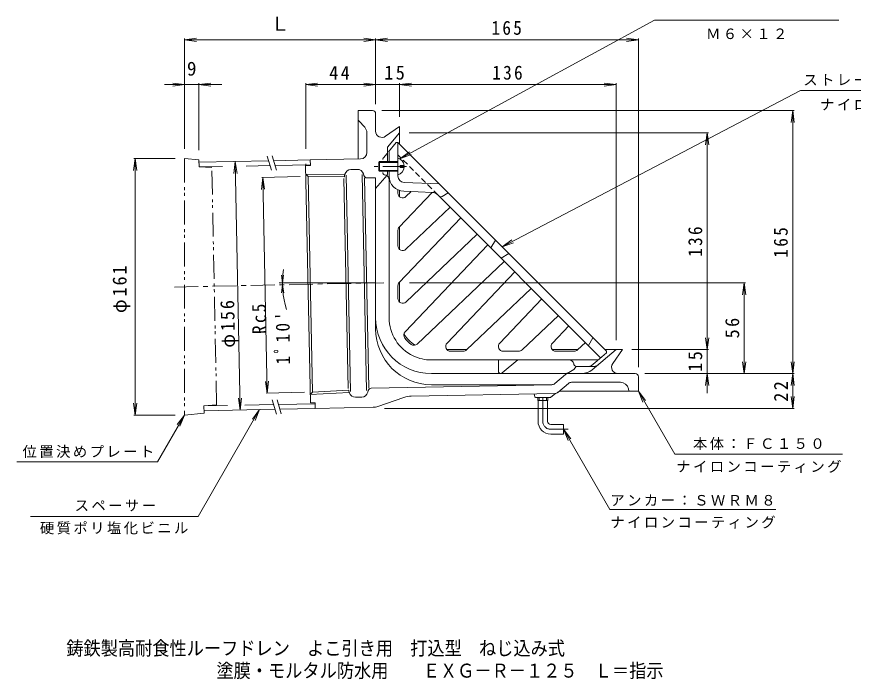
# Model space of a CAD drawing. Units: millimetres, scale not verified. Extents: x -283 to 515, y -412 to 369.
# Drawn here: x -283 to 242, y -412 to 4 of the extents above; entities that cross this region are included whole.
import ezdxf
from ezdxf.enums import TextEntityAlignment as Align

# ---------------------------------------------------------------- set-up
doc = ezdxf.new("R2010")
doc.units = ezdxf.units.MM
doc.header["$LTSCALE"] = 3
for name, pattern in [('CHAIN1', [8, 5, -1, 1, -1]), ('DASHED1', [1.8, 1.2, -0.6]), ('DOUBLE_CHAIN1', [8.8, 5, -1, 0.6, -0.6, 0.6, -1])]:
    doc.linetypes.add(name, pattern=pattern)
for name, color, linetype, lineweight in [('0-0', 3, 'Continuous', 9), ('0-2', 6, 'Continuous', 5), ('0-3', 4, 'Continuous', 9), ('0-4', 7, 'Continuous', 9), ('0-5', 7, 'Continuous', 9)]:
    doc.layers.add(name, color=color, linetype=linetype, lineweight=lineweight)
doc.layers.add('F-4', color=2, linetype='Continuous')
doc.styles.add('ＭＳ ゴシック', font='')
doc.styles.get('ＭＳ ゴシック').set_extended_font_data('MS Gothic')

msp = doc.modelspace()

# ---------------------------------------------------------------- linework, layer by layer
at = {"layer": '0-0', "color": 7}
for p, q in [((-101.941, -38.8), (-94.505, -37.821)), ((-101.941, -37.9), (-101.941, -79.084)), ((-101.941, -38.8), (-58.048, -38.8)), ((-101.941, -38.8), (-94.505, -39.779)), ((-58.048, -38.8), (-65.484, -37.821)), ((-58.048, -38.8), (-65.484, -39.779)), ((-58.048, -37.9), (-58.048, -51.127)), ((-58.048, -38.8), (-43.048, -38.8)), ((-43.048, -38.8), (-35.613, -37.821)), ((-43.048, -37.9), (-43.048, -59.127)), ((-43.048, -38.8), (92.952, -38.8)), ((-43.048, -38.8), (-35.613, -39.779)), ((92.952, -38.8), (85.516, -37.821)), ((92.952, -38.8), (85.516, -39.779)), ((92.952, -37.9), (92.952, -199.127)), ((-101.941, -88.554), (-101.941, -88.919))]:
    msp.add_line(p, q, dxfattribs=at)
at = {"layer": '0-0'}
for p, q in [((-60.048, -55.127), (-69.048, -55.127)), ((-69.048, -85.463), (-69.048, -55.127)), ((-58.048, -67.946), (-58.048, -57.127)), ((-68.645, -61.559), (-64.892, -65.584)), ((-51.754, -71.222), (-43.048, -65.127)), ((-43.048, -76.127), (-43.048, -65.127)), ((-63.548, -81.432), (-63.548, -68.994)), ((-50.548, -78.065), (-43.048, -69.127)), ((-50.548, -87.127), (-50.548, -78.065)), ((-67.467, -85.431), (-99.12, -86.075)), ((-99.12, -86.075), (-99.049, -89.575)), ((-102.048, -89.636), (-99.049, -89.575)), ((-69.654, -91.977), (-73.543, -92.056)), ((-50.548, -94.581), (-50.548, -93.127)), ((-101.941, -94.919), (-77.368, -95.187)), ((-100.432, -96.414), (-77.832, -96.66)), ((-75.298, -229.621), (-77.986, -97.647)), ((-77.598, -96.103), (-77.342, -95.081)), ((-73.763, -231.321), (-76.526, -95.638)), ((-63.771, -230.824), (-66.534, -95.156)), ((-65.42, -95.917), (-65.736, -94.845)), ((-62.301, -229.355), (-64.988, -97.383)), ((-50.899, -95.545), (-58.048, -104.065)), ((-43.048, -109.148), (-43.048, -105.291)), ((-43.048, -142.223), (-43.048, -127.995)), ((-43.048, -175.298), (-43.048, -162.849)), ((-58.048, -163.255), (-118.715, -163.255)), ((-0.772, -205.127), (-13.22, -205.127)), ((52.93, -205.127), (68.936, -205.127)), ((77.863, -217.787), (92.952, -205.127)), ((85.951, -205.127), (96.952, -205.127)), ((90.856, -213.832), (96.952, -205.127)), ((19.075, -218.627), (19.075, -211.627)), ((21.494, -219.776), (31.205, -211.627)), ((104.952, -220.127), (-23.048, -220.127)), ((79.346, -215.627), (67.952, -215.627)), ((54.421, -226.446), (61.115, -220.828)), ((95.779, -225.627), (65.045, -225.627)), ((106.952, -222.127), (106.952, -231.127)), ((-97.675, -231.766), (-75.104, -230.6)), ((-74.55, -232.158), (-74.848, -231.147)), ((-62.673, -230.839), (-62.945, -231.921)), ((-60.772, -229.326), (52.55, -227.147)), ((52.517, -227.127), (-23.048, -227.127)), ((56.448, -231.925), (63.117, -226.328)), ((57.91, -231.127), (106.952, -231.127)), ((100.698, -229.732), (100.952, -231.127)), ((-99.122, -233.321), (-74.581, -232.053)), ((-66.743, -234.947), (-70.632, -235.026)), ((-56.566, -240.761), (-40.28, -235.158)), ((54.598, -232.609), (-35.689, -234.345)), ((41.868, -234.73), (41.475, -232.861)), ((51.77, -235.127), (42.357, -235.127)), ((43.776, -237.127), (43.776, -235.127)), ((44.592, -237.127), (44.592, -235.127)), ((49.311, -237.127), (49.311, -235.127)), ((50.126, -237.127), (50.126, -235.127)), ((52.091, -235.01), (54.993, -232.575)), ((-59.616, -241.303), (-95.944, -242.043)), ((43.776, -237.127), (50.126, -237.127)), ((43.951, -250.127), (43.951, -237.127)), ((49.951, -250.127), (49.951, -237.127)), ((51.951, -252.126), (59.951, -252.126)), ((59.951, -252.126), (59.951, -258.127)), ((51.951, -258.127), (59.951, -258.127))]:
    msp.add_line(p, q, dxfattribs=at)
at = {"layer": '0-0', "linetype": 'CHAIN1'}
for p, q in [((-184.399, -165.828), (-52.865, -163.149)), ((46.952, -250.127), (46.952, -235.127)), ((51.952, -255.127), (62.951, -255.127))]:
    msp.add_line(p, q, dxfattribs=at)
at = {"layer": '0-0'}
for points in [[(-102.048, -89.636), (-99.015, -238.605), (-96.015, -238.544), (-95.944, -242.043)], [(-101.941, -94.919), (-100.432, -96.414), (-97.675, -231.766), (-99.122, -233.321)], [(-63.461, -97.352), (-58.048, -97.241), (-58.048, -192.127)]]:
    msp.add_lwpolyline(points, dxfattribs=at)
for centre, radius, start, end in [((-60.048, -57.127), 2, 0, 90), ((-67.548, -60.536), 1.5, 180, 222.9996), ((-68.548, -68.994), 5, 0, 43.00006), ((-54.048, -67.946), 4, 180, 305.00014), ((-67.548, -81.432), 4, 271.16652, 0), ((-73.462, -96.055), 4, 91.16687, 165.91158), ((-69.573, -95.976), 4, 16.42212, 91.16652), ((-79.538, -95.617), 2, 328.5451, 345.91219), ((-63.502, -95.352), 2, 196.42154, 271.16689), ((-52.048, -94.581), 1.5, 319.99997, 0), ((-23.048, -185.127), 35, 180, 270), ((-23.048, -192.127), 35, 180, 270), ((-23.048, -185.127), 20, 210.6315, 239.36613), ((79.346, -212.627), 3, 270, 310.00003), ((94.132, -216.127), 4, 145.00021, 270), ((20.575, -218.627), 1.5, 180, 270), ((20.529, -218.627), 1.5, 270, 310.00003), ((59.6, -210.127), 10, 270, 326.6329), ((63.043, -223.127), 3, 90, 130.00003), ((71.436, -210.127), 10, 270, 310), ((104.952, -222.127), 2, 0, 90), ((65.045, -228.627), 3, 90, 130.00003), ((95.779, -230.627), 5, 10.30475, 90), ((-76.767, -231.712), 2, 16.42427, 33.78955), ((-60.733, -231.326), 2, 91.10164, 165.9108), ((52.517, -224.127), 3, 270, 309.99962), ((52.492, -224.147), 3, 271.10117, 309.99992), ((-70.713, -231.027), 4, 196.42403, 271.16652), ((-66.824, -230.948), 4, 271.16652, 345.91158), ((-35.4, -249.342), 15, 91.10155, 108.98642), ((42.357, -234.627), 0.5, 191.88895, 270), ((51.77, -234.627), 0.5, 270, 310.00331), ((54.54, -229.609), 3, 271.10211, 309.99992), ((-59.819, -231.305), 10, 271.16658, 288.98639), ((51.951, -250.127), 8, 180, 270), ((51.951, -250.127), 2, 180, 270)]:
    msp.add_arc(centre, radius, start, end, dxfattribs=at)
at = {"layer": '0-0', "linetype": 'CHAIN1'}
msp.add_arc((51.952, -250.127), 5, 180, 270, dxfattribs=at)
at = {"layer": '0-2'}
for p, q in [((-50.048, -81.085), (-45.049, -75.127)), ((-44.049, -75.127), (-45.049, -75.127)), ((-44.049, -75.127), (86.951, -206.126)), ((-44.049, -96.277), (-44.049, -75.127)), ((-49.549, -80.489), (-49.549, -87.127)), ((-49.549, -93.127), (-49.549, -185.127)), ((-44.049, -106.912), (-44.049, -104.894)), ((-18.049, -101.127), (-40.203, -100.275)), ((-43.225, -128.182), (-22.608, -106.455)), ((-22.372, -106.464), (-40.414, -105.77)), ((-38.984, -109.088), (-35.68, -105.953)), ((-19.028, -107.925), (-18.152, -108.802)), ((-18.152, -108.802), (83.266, -210.219)), ((-16.347, -109.043), (-12.392, -106.783)), ((-38.984, -142.163), (-11.178, -115.776)), ((-43.225, -163.035), (-4.61, -122.344)), ((-44.049, -139.987), (-44.049, -130.247)), ((-38.984, -175.238), (5.793, -132.746)), ((14.38, -141.334), (17.208, -136.384)), ((12.361, -139.314), (-39.526, -193.992)), ((20.744, -147.698), (25.694, -144.869)), ((22.763, -149.717), (-31.914, -201.604)), ((-13.16, -201.061), (29.331, -156.285)), ((-44.049, -173.062), (-44.049, -165.1)), ((-0.958, -205.303), (39.734, -166.688)), ((19.915, -201.061), (46.302, -173.255)), ((33.896, -205.303), (56.705, -183.658)), ((52.99, -201.062), (63.272, -190.226)), ((78.466, -197.641), (75.637, -202.591)), ((73.675, -200.629), (68.75, -205.303)), ((-10.984, -206.127), (-3.023, -206.127)), ((22.091, -206.127), (31.831, -206.127)), ((55.166, -206.127), (66.685, -206.127)), ((86.951, -206.127), (86.951, -207.126)), ((-23.049, -211.627), (63.492, -211.627)), ((63.492, -211.627), (81.588, -211.627)), ((66.51, -214.421), (66.433, -214.038))]:
    msp.add_line(p, q, dxfattribs=at)
at = {"layer": '0-2', "linetype": 'DASHED1'}
for p, q in [((-53.198, -84.838), (-50.048, -81.085)), ((-19.028, -107.925), (-44.049, -82.905)), ((-52.413, -95.411), (-51.375, -95.708))]:
    msp.add_line(p, q, dxfattribs=at)
at = {"layer": '0-2', "color": 4, "lineweight": 9}
for p, q in [((-55.549, -87.127), (-55.549, -93.127)), ((-44.049, -92.627), (-56.049, -92.627)), ((-56.049, -92.627), (-55.549, -93.127)), ((-44.049, -93.127), (-55.549, -93.127)), ((-42.549, -89.527), (-42.549, -90.727)), ((-40.082, -89.527), (-42.549, -89.527)), ((-40.082, -90.727), (-42.549, -90.727))]:
    msp.add_line(p, q, dxfattribs=at)
at = {"layer": '0-2', "color": 4, "linetype": 'CHAIN1', "lineweight": 9}
msp.add_line((-38.609, -90.127), (-58.877, -90.127), dxfattribs=at)
at = {"layer": '0-2', "color": 4, "lineweight": 9}
for points in [[(-44.049, -87.127), (-55.549, -87.127), (-56.049, -87.627)], [(-44.049, -87.627), (-56.049, -87.627), (-56.049, -92.627)]]:
    msp.add_lwpolyline(points, dxfattribs=at)
at = {"layer": '0-2'}
msp.add_lwpolyline([(77.239, -215.276), (80.992, -212.127), (86.951, -207.126)], dxfattribs=at)
at = {"layer": '0-2', "linetype": 'DASHED1'}
for centre, start, end in [((-52.049, -85.802), 139.99997, 180), ((-52.049, -93.955), 180, 255.96399), ((76.275, -214.127), 270, 310.00003), ((67.981, -214.127), 248.71872, 270.00095)]:
    msp.add_arc(centre, 1.5, start, end, dxfattribs=at)
at = {"layer": '0-2', "color": 4, "lineweight": 9}
for start, end in [(6.32591, 74.60773), (285.39227, 353.67409)]:
    msp.add_arc((-45.494, -90.127), 5.445, start, end, dxfattribs=at)
at = {"layer": '0-2'}
for centre, radius, start, end in [((-52.549, -98.469), 3, 0, 66.97058), ((-40.049, -96.277), 9.5, 180, 267.79742), ((-40.049, -96.277), 4, 180, 267.79759), ((-41.049, -106.912), 3, 180.00017, 313.50021), ((-22.564, -111.461), 5, 44.9998, 87.79738), ((-17.091, -107.741), 1.5, 225, 299.74442), ((-41.049, -130.247), 3, 136.50002, 179.9995), ((-41.049, -139.987), 3, 180.00017, 313.5), ((-41.049, -165.1), 3, 136.50002, 180), ((-41.049, -173.062), 3, 180.00034, 313.49998), ((-23.049, -185.127), 26.5, 180, 244.50244), ((-37.35, -196.057), 3, 136.50002, 217.38863), ((-23.048, -185.127), 21, 217.3887, 232.60921), ((-33.979, -199.428), 3, 232.6093, 313.49998), ((-10.984, -203.127), 3, 136.50002, 269.99966), ((22.091, -203.127), 3, 136.5, 269.99983), ((55.166, -203.127), 3, 136.49979, 269.99983), ((-23.049, -185.127), 26.5, 244.50244, 270), ((-3.023, -203.127), 3, 270.00034, 313.49998), ((31.831, -203.127), 3, 270.0005, 313.49998), ((66.685, -203.127), 3, 269.99966, 313.49998), ((63.492, -214.627), 3, 11.30951, 89.99966), ((67.981, -214.127), 1.5, 191.31096, 248.71872)]:
    msp.add_arc(centre, radius, start, end, dxfattribs=at)
at = {"layer": '0-3', "color": 7}
for p, q in [((-126.085, -83.624), (-123.491, -92.573)), ((-122.98, -83.561), (-120.386, -92.51)), ((-122.97, -236.592), (-120.376, -245.541)), ((-119.865, -236.529), (-117.271, -245.478))]:
    msp.add_line(p, q, dxfattribs=at)
at = {"layer": '0-3', "color": 7, "linetype": 'DOUBLE_CHAIN1'}
for q in [(-169.03, -85.999), (-160.93, -90.835)]:
    msp.add_line((-168.938, -90.498), q, dxfattribs=at)
at = {"layer": '0-3'}
for p, q in [((-168.999, -87.498), (-125.221, -86.607)), ((-122.116, -86.543), (-99.12, -86.075)), ((-121.251, -89.527), (-99.059, -89.075)), ((-168.938, -90.498), (-154.118, -90.196)), ((-139.419, -89.976), (-124.356, -89.59)), ((-165.884, -240.467), (-151.064, -240.165)), ((-140.254, -239.945), (-122.106, -239.575)), ((-119, -239.512), (-96.005, -239.044)), ((-165.823, -243.466), (-121.241, -242.558)), ((-118.136, -242.495), (-95.944, -242.043))]:
    msp.add_line(p, q, dxfattribs=at)
at = {"layer": '0-3', "color": 7, "linetype": 'DOUBLE_CHAIN1'}
msp.add_lwpolyline([(-169.03, -85.999), (-178.048, -85.182), (-178.048, -246.215), (-165.793, -244.966), (-165.884, -240.467), (-157.896, -239.804), (-160.93, -90.835)], dxfattribs=at)
at = {"layer": '0-4'}
for p, q in [((-178.048, -10.67), (-170.613, -9.691)), ((-178.048, -9.77), (-178.048, -79.182)), ((-58.048, -10.67), (-65.484, -9.691)), ((-58.048, -10.67), (-50.613, -9.691)), ((-58.048, -9.77), (-58.048, -51.127)), ((106.952, -10.67), (99.516, -9.691)), ((106.952, -9.77), (106.952, -216.127)), ((-178.048, -10.67), (-58.048, -10.67)), ((-178.048, -10.67), (-170.613, -11.649)), ((-58.048, -10.67), (-65.484, -11.649)), ((-58.048, -10.67), (106.952, -10.67)), ((-58.048, -10.67), (-50.613, -11.649)), ((106.952, -10.67), (99.516, -11.649)), ((-178.048, -38.8), (-190.579, -38.8)), ((-178.048, -38.8), (-185.484, -37.821)), ((-178.048, -38.8), (-185.484, -39.779)), ((-178.048, -38.8), (-169.03, -38.8)), ((-169.03, -38.8), (-161.594, -37.821)), ((-169.03, -37.9), (-169.03, -79.999)), ((-169.03, -38.8), (-161.594, -39.779)), ((-169.03, -38.8), (-154.716, -38.8)), ((204.79, -55.127), (-54.048, -55.127)), ((203.89, -55.127), (202.911, -62.562)), ((203.89, -220.127), (203.89, -55.127)), ((203.89, -55.127), (204.869, -62.562)), ((151.08, -69.127), (-37.048, -69.127)), ((150.18, -69.127), (149.201, -76.562)), ((150.18, -205.127), (150.18, -69.127)), ((150.18, -69.127), (151.159, -76.562)), ((-209.077, -85.182), (-210.055, -92.618)), ((-209.977, -85.182), (-184.048, -85.182)), ((-209.077, -246.215), (-209.077, -85.182)), ((-209.077, -85.182), (-208.098, -92.618)), ((-146.22, -87.114), (-147.048, -94.568)), ((-146.22, -87.114), (-143.044, -243.081)), ((-146.22, -87.114), (-145.09, -94.528)), ((-128.936, -97.096), (-129.763, -104.55)), ((-105.431, -96.516), (-129.536, -97.108)), ((-128.936, -97.096), (-126.179, -232.447)), ((-128.936, -97.096), (-127.806, -104.51)), ((-116.54, -163.255), (-117.193, -158.298)), ((-116.54, -163.255), (-115.888, -158.298)), ((-116.528, -164.446), (-117.08, -169.415)), ((-116.528, -164.446), (-115.775, -169.389)), ((174.306, -163.255), (-36.725, -163.255)), ((173.406, -163.255), (172.427, -170.691)), ((173.406, -220.127), (173.406, -163.255)), ((173.406, -163.255), (174.385, -170.691)), ((150.18, -205.127), (149.201, -197.691)), ((150.18, -205.127), (151.159, -197.691)), ((151.08, -205.127), (102.952, -205.127)), ((150.18, -220.127), (150.18, -205.127)), ((173.406, -220.127), (172.427, -212.691)), ((173.406, -220.127), (174.385, -212.691)), ((203.89, -220.127), (202.911, -212.691)), ((203.89, -220.127), (204.869, -212.691)), ((204.79, -220.127), (110.952, -220.127)), ((150.18, -220.127), (149.201, -227.562)), ((150.18, -220.127), (151.159, -227.562)), ((150.18, -220.127), (150.18, -232.42)), ((203.89, -220.127), (202.911, -227.562)), ((203.89, -242.043), (203.89, -220.127)), ((203.89, -220.127), (204.869, -227.562)), ((-126.179, -232.447), (-127.31, -225.033)), ((-126.179, -232.447), (-125.352, -224.993)), ((-143.044, -243.081), (-144.174, -235.667)), ((-143.044, -243.081), (-142.217, -235.627)), ((-102.674, -231.868), (-126.779, -232.46)), ((203.89, -242.043), (202.911, -234.607)), ((203.89, -242.043), (204.869, -234.607)), ((-209.077, -246.215), (-210.055, -238.78)), ((-209.077, -246.215), (-208.098, -238.78)), ((-209.977, -246.215), (-184.048, -246.215)), ((204.79, -242.043), (-52.542, -242.043))]:
    msp.add_line(p, q, dxfattribs=at)
msp.add_arc((-58.049, -163.255), 58.492, 171.68263, 196.61392, dxfattribs=at)
at = {"layer": '0-5'}
for p, q in [((-42.772, -85.411), (117.019, 1.69)), ((232.939, 1.69), (117.019, 1.69)), ((21.451, -140.626), (208.855, -42.409)), ((336.861, -42.409), (208.855, -42.409)), ((-42.772, -85.411), (-36.711, -80.992)), ((-42.772, -85.411), (-35.774, -82.711)), ((21.451, -140.626), (27.583, -136.308)), ((21.451, -140.626), (28.492, -138.042)), ((106.952, -231.127), (129.824, -270.742)), ((106.952, -231.127), (111.517, -237.077)), ((106.952, -231.127), (109.822, -238.056)), ((-178.048, -246.215), (-194.993, -275.564)), ((-178.048, -246.215), (-182.614, -252.166)), ((-178.048, -246.215), (-180.919, -253.145)), ((-130.884, -242.754), (-169.599, -309.812)), ((-130.884, -242.754), (-135.449, -248.705)), ((-130.884, -242.754), (-133.754, -249.684)), ((59.951, -255.127), (64.517, -261.077)), ((59.951, -255.127), (62.821, -262.056)), ((59.951, -255.127), (89.059, -305.542)), ((235.25, -270.742), (129.824, -270.742)), ((-283.458, -275.564), (-194.993, -275.564)), ((-274.901, -309.812), (-169.599, -309.812)), ((193.222, -305.542), (89.059, -305.542))]:
    msp.add_line(p, q, dxfattribs=at)

# ---------------------------------------------------------------- texts
at = {"layer": '0-0', "color": 2, "char_height": 8.798, "attachment_point": 7, "style": 'ＭＳ ゴシック'}
for s, insert in [('\\T1.27;\\W0.95;44', (-87.194, -35.8)), ('\\T1.27;\\W0.95;15', (-52.624, -35.8)), ('\\T1.27;\\W0.9;136', (15.202, -35.8))]:
    msp.add_mtext(s, dxfattribs=dict(at, insert=insert))
at = {"layer": '0-4', "color": 2, "style": 'ＭＳ ゴシック'}
for s, p in [('Ｌ', (-124.048, -7.67)), ('9', (-176.539, -35.8))]:
    msp.add_text(s, height=8.798, dxfattribs=at).set_placement(p, align=Align.BOTTOM_LEFT)
at = {"layer": '0-4', "color": 2, "insert": (14.702, -7.67), "char_height": 8.798, "attachment_point": 7, "style": 'ＭＳ ゴシック'}
msp.add_mtext('\\T1.27;\\W0.9;165', dxfattribs=at)
at = {"layer": '0-4', "color": 2, "char_height": 8.798, "attachment_point": 7, "style": 'ＭＳ ゴシック'}
for s, insert, rotation in [('\\T1.27;\\W0.9;136', (147.18, -146.877), 90), ('\\T1.27;\\W0.9;165', (200.89, -147.377), 90), ('\\T1.21;\\W0.95;φ161', (-212.077, -182.199), 90), ('\\T1.21;\\W0.95;φ156', (-143.886, -203.809), 91.167), ('\\T1.27;\\W0.9;Rc5', (-126.488, -195.265), 91.167), ("\\T1.28;\\W0.9;1ﾟ10'", (-111.652, -214.43), 90.583), ('\\T1.27;\\W0.95;56', (170.406, -198.066), 90), ('\\T1.27;\\W0.95;15', (147.18, -219.002), 90), ('\\T1.27;\\W0.95;22', (200.89, -237.819), 90)]:
    msp.add_mtext(s, dxfattribs=dict(at, insert=insert, rotation=rotation))
at = {"layer": '0-5', "char_height": 6.598, "attachment_point": 7, "style": 'ＭＳ ゴシック'}
for s, insert in [('\\T1.17;Ｍ６×１２', (149.479, -10.32)), ('\\T1.17;ストレーナー：ＦＣ１５０', (210.608, -39.483)), ('\\T1.17;ナイロンコーティング', (221.108, -55.35)), ('\\T1.17;本体：ＦＣ１５０', (141.287, -268.124)), ('\\T1.17;位置決めプレート', (-279.781, -273.137)), ('\\T1.17;ナイロンコーティング', (130.787, -282.509)), ('\\T1.17;スペーサー', (-247.076, -306.634)), ('\\T1.17;アンカー：ＳＷＲＭ８', (89.39, -303.29)), ('\\T1.17;ナイロンコーティング', (89.39, -317.478)), ('\\T1.17;硬質ポリ塩化ビニル', (-268.903, -321.108))]:
    msp.add_mtext(s, dxfattribs=dict(at, insert=insert))
at = {"layer": 'F-4', "style": 'ＭＳ ゴシック', "width": 0.9}
for s, p in [('鋳鉄製高耐食性ルーフドレン\u3000よこ引き用\u3000打込型\u3000ねじ込み式', (-252.31, -399.557)), ('塗膜・モルタル防水用\u3000\u3000ＥＸＧ－Ｒ－１２５\u3000Ｌ＝指示', (-158.029, -413.609))]:
    msp.add_text(s, height=8.798, dxfattribs=at).set_placement(p, align=Align.BOTTOM_LEFT)

doc.saveas('drawing.dxf')
